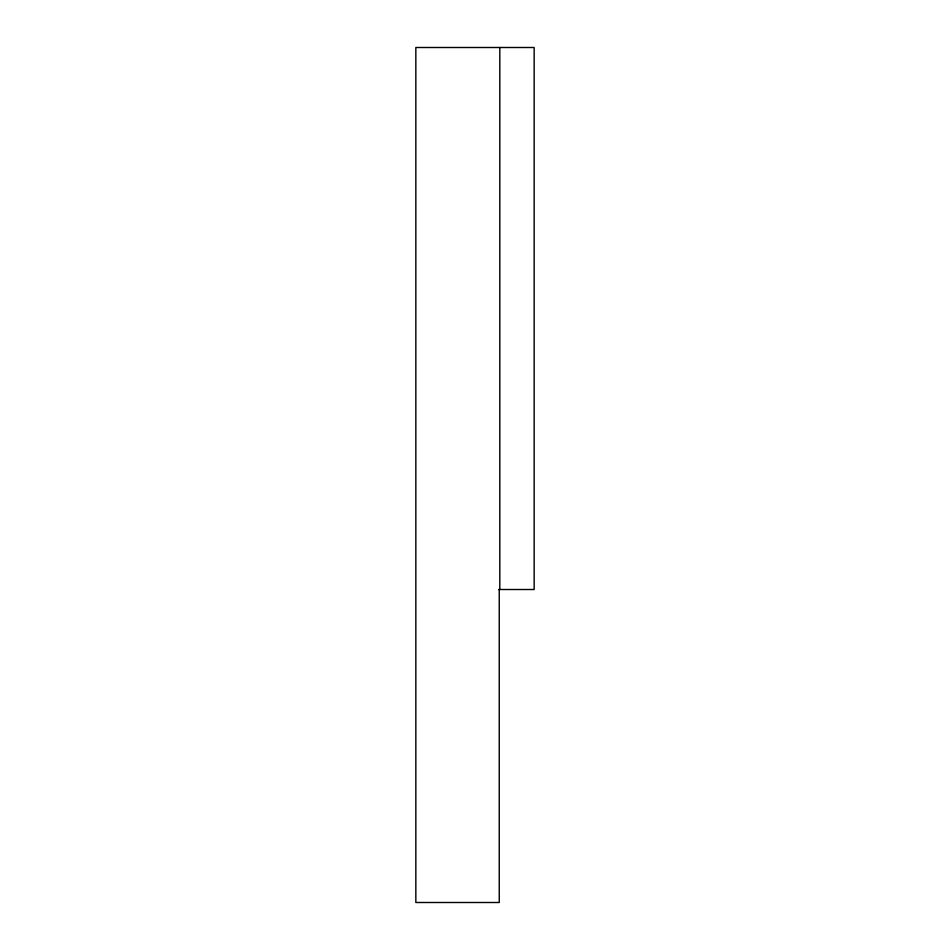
<?xml version="1.0" encoding="UTF-8"?>
<svg xmlns="http://www.w3.org/2000/svg" width="950" height="950" viewBox="0 0 950 950"><rect width="100%" height="100%" fill="white"/><g stroke="black" fill="none" stroke-linecap="round" stroke-linejoin="round"><path stroke-width="1.43" d="M498.596 589.511L534.161 589.511L534.161 47.5L415.839 47.5L415.839 902.5L499.249 902.5L499.249 589.511M499.807 47.5L499.807 589.511"/></g></svg>
